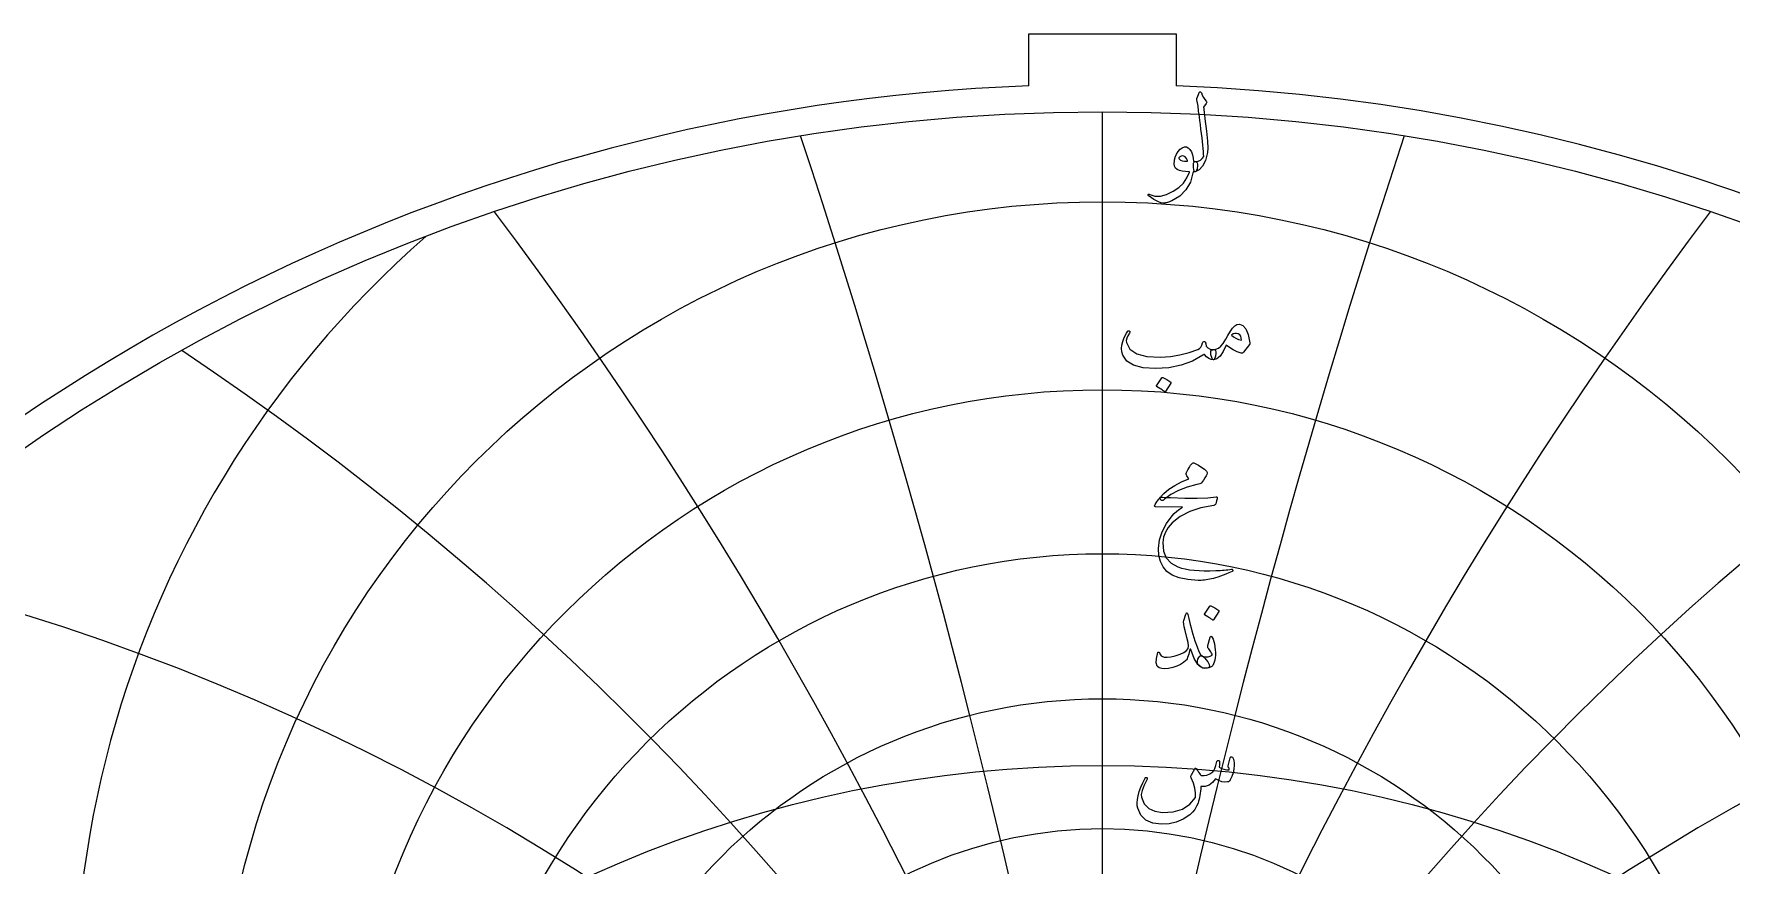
# Model space of a CAD drawing. Header units: millimetres. Extents: x -69 to 69, y -69 to 71.
# Drawn here: x -38.3 to 22.6, y 40.9 to 70.7 of the extents above; entities that cross this region are included whole.
import ezdxf

# ---------------------------------------------------------------- set-up
doc = ezdxf.new("R2010")
doc.units = ezdxf.units.MM
for name, color, linetype in [('CUT_OUTER', 1, 'Continuous'), ('ENGRAVE', 7, 'Continuous'), ('ENGRAVE_FINE', 8, 'Continuous'), ('TEXT', 5, 'Continuous')]:
    doc.layers.add(name, color=color, linetype=linetype)

msp = doc.modelspace()

# ---------------------------------------------------------------- linework, layer by layer
at = {"layer": 'CUT_OUTER'}
for points in [[(-2.6425, 70.7445), (2.6425, 70.7445), (2.6425, 68.8816)], [(-2.6425, 68.8816), (-2.6425, 70.7445)]]:
    msp.add_lwpolyline(points, dxfattribs=at)
for centre, radius, start, end in [((-0.0002, -0.0002), 68.9324, 142.382592, 87.802872), ((-0.0008, 0.001), 68.9312, 92.196291, 142.383048)]:
    msp.add_arc(centre, radius, start, end, dxfattribs=at)
at = {"layer": 'ENGRAVE'}
msp.add_lwpolyline([(0, -67.95), (0, 67.95)], dxfattribs=at)
for centre, radius in [((0, 0), 67.95), ((0, 32.9413), 31.7766), ((0, 30.7336), 27.233), ((0, 28.9672), 23.1114), ((0, 27.5576), 19.3138), ((0, 0), 44.4794), ((0, 26.4439), 15.7654)]:
    msp.add_circle(centre, radius, dxfattribs=at)
for centre, radius, start, end in [((0, 35.7095), 36.8742, 131.172626, 48.827374), ((0, 39.2101), 42.7107, 157.98396, 22.01604), ((0, 43.6985), 49.5544, 176.664202, 3.335798)]:
    msp.add_arc(centre, radius, start, end, dxfattribs=at)
at = {"layer": 'ENGRAVE_FINE'}
for centre, radius, start, end in [((-300.7795, -28.8852), 305.4195, 2.969013, 18.313318), ((-300.7795, -28.8852), 305.4195, 2.969013, 18.313318), ((300.7795, -28.8852), 305.4195, 161.686682, 177.030987), ((300.7795, -28.8852), 305.4195, 161.686682, 177.030987), ((-145.714, -28.8852), 155.0656, 5.979733, 36.962322), ((-145.714, -28.8852), 155.0656, 5.979733, 36.962322), ((145.714, -28.8852), 155.0656, 143.037678, 174.020267), ((145.714, -28.8852), 155.0656, 143.037678, 174.020267), ((-91.8603, -28.8852), 106.0711, 9.076124, 56.31782), ((-91.8603, -28.8852), 106.0711, 9.076124, 56.31782), ((91.8603, -28.8852), 106.0711, 123.68218, 170.923876), ((91.8603, -28.8852), 106.0711, 123.68218, 170.923876), ((-63.2053, -28.8852), 82.5087, 12.306911, 76.81627), ((-63.2053, -28.8852), 82.5087, 12.306911, 76.81627), ((63.2053, -28.8852), 82.5087, 103.18373, 167.693089), ((63.2053, -28.8852), 82.5087, 103.18373, 167.693089)]:
    msp.add_arc(centre, radius, start, end, dxfattribs=at)
at = {"layer": 'TEXT'}
for points in [[(3.3957, 68.4497), (3.4228, 68.5153), (3.4439, 68.5673), (3.459, 68.6057), (3.468, 68.6306), (3.475, 68.6464), (3.4841, 68.6577), (3.4951, 68.6645), (3.5082, 68.6667), (3.523, 68.6642), (3.5353, 68.6567), (3.5451, 68.6441), (3.5524, 68.6266), (3.5858, 68.5404), (3.6257, 68.4628), (3.6722, 68.3937), (3.7252, 68.3332), (3.74, 68.3139), (3.7443, 68.292), (3.738, 68.2677), (3.7212, 68.2408), (3.6328, 68.1162), (3.6388, 68.0605), (3.6448, 68.0057), (3.6509, 67.952), (3.6569, 67.8992), (3.6629, 67.8475), (3.6689, 67.7967), (3.675, 67.747), (3.681, 67.6983), (3.7365, 67.2472), (3.7704, 66.8946), (3.7827, 66.6404), (3.7734, 66.4847), (3.6976, 66.2021), (3.5986, 65.9934), (3.4765, 65.8585), (3.3314, 65.7975), (3.3274, 65.7975), (3.3233, 65.7975), (3.3193, 65.7975), (3.3153, 65.7975), (3.2914, 65.8201), (3.2761, 65.8718), (3.2693, 65.9527), (3.2711, 66.0627), (3.2749, 66.1034), (3.2862, 66.1331), (3.305, 66.1516), (3.3314, 66.1592), (3.4333, 66.1795), (3.5182, 66.2164), (3.5861, 66.2699), (3.6368, 66.34), (3.6334, 66.4241), (3.6272, 66.5198), (3.6183, 66.6271), (3.6066, 66.7459), (3.5925, 66.8757), (3.576, 67.0161), (3.5573, 67.1671), (3.5363, 67.3286), (3.517, 67.4873), (3.4992, 67.63), (3.4828, 67.7565), (3.468, 67.8671), (3.4552, 67.9615), (3.4449, 68.0399), (3.4371, 68.1021), (3.4318, 68.1484), (3.3917, 68.3774), (3.3904, 68.4), (3.3907, 68.4196), (3.3924, 68.4362), (3.3957, 68.4497)], [(3.251, 65.7533), (3.1568, 65.4225), (2.9988, 65.1455), (2.7771, 64.9222), (2.4915, 64.7527), (2.4516, 64.7355), (2.4121, 64.72), (2.3732, 64.7063), (2.3348, 64.6944), (2.2971, 64.6845), (2.2604, 64.6768), (2.2248, 64.6714), (2.1901, 64.6683), (2.1037, 64.6806), (1.9892, 64.7256), (1.8465, 64.8032), (1.6757, 64.9134), (1.6574, 64.9292), (1.6466, 64.9446), (1.6433, 64.9594), (1.6476, 64.9737), (1.6571, 64.9848), (1.6697, 64.9898), (1.6853, 64.9888), (1.7039, 64.9817), (1.8814, 64.9242), (2.0806, 64.9245), (2.3014, 64.9825), (2.5437, 65.0983), (2.7417, 65.2326), (2.9054, 65.3906), (3.035, 65.5722), (3.1304, 65.7774), (3.1297, 65.7847), (3.1274, 65.7905), (3.1237, 65.7947), (3.1184, 65.7975), (2.98, 65.8055), (2.8622, 65.8216), (2.765, 65.8457), (2.6884, 65.8779), (2.6291, 65.9276), (2.592, 65.9964), (2.5769, 66.0843), (2.5839, 66.1913), (2.5862, 66.2055), (2.5889, 66.22), (2.5922, 66.2346), (2.596, 66.2496), (2.6003, 66.265), (2.605, 66.2812), (2.6103, 66.2982), (2.6161, 66.3159), (2.6633, 66.4307), (2.7206, 66.5259), (2.7879, 66.6015), (2.8652, 66.6575), (2.9443, 66.6881), (3.0169, 66.6876), (3.083, 66.656), (3.1425, 66.5932), (3.1945, 66.5058), (3.2339, 66.4043), (3.2608, 66.2888), (3.2751, 66.1592), (3.283, 66.1593), (3.2907, 66.1597), (3.2981, 66.1603), (3.3053, 66.1612), (3.3124, 66.1621), (3.3198, 66.1627), (3.3275, 66.1631), (3.3354, 66.1632), (3.3625, 66.1574), (3.3836, 66.1401), (3.3987, 66.1112), (3.4077, 66.0708), (3.4115, 66.0263), (3.4107, 65.9814), (3.4055, 65.9359), (3.3957, 65.8899), (3.3829, 65.8495), (3.3685, 65.8206), (3.3527, 65.8033), (3.3354, 65.7975), (3.259, 65.7975), (3.2585, 65.7902), (3.257, 65.7804), (3.2545, 65.7681), (3.251, 65.7533)], [(3.0581, 66.2034), (3.0159, 66.277), (2.9697, 66.329), (2.9195, 66.3593), (2.8652, 66.3681), (2.8328, 66.3596), (2.8039, 66.346), (2.7786, 66.3275), (2.7567, 66.3038), (2.7497, 66.2913), (2.7487, 66.2777), (2.7537, 66.2632), (2.7648, 66.2476), (2.8062, 66.2112), (2.8662, 66.1863), (2.9448, 66.173), (3.042, 66.1712), (3.0521, 66.1732), (3.0581, 66.1793), (3.0601, 66.1893), (3.0581, 66.2034)], [(4.9187, 60.3242), (5.0445, 60.2795), (5.1488, 60.1534), (5.2314, 59.9459), (5.2924, 59.6571), (5.2947, 59.6362), (5.2934, 59.6179), (5.2887, 59.6021), (5.2804, 59.5888), (5.0594, 59.3115), (5.044, 59.2947), (5.0262, 59.2844), (5.0059, 59.2806), (4.983, 59.2834), (4.8328, 59.3346), (4.6917, 59.3999), (4.5595, 59.4793), (4.4365, 59.5727), (4.3373, 59.3424), (4.2285, 59.1779), (4.1102, 59.0792), (3.9824, 59.0463), (3.9681, 59.0515), (3.9532, 59.0674), (3.9379, 59.0937), (3.9221, 59.1307), (3.8977, 59.2221), (3.889, 59.2954), (3.8957, 59.3507), (3.9181, 59.3878), (3.9311, 59.3966), (3.9462, 59.4029), (3.9633, 59.4067), (3.9824, 59.4079), (4.0738, 59.4235), (4.1632, 59.4662), (4.2506, 59.536), (4.336, 59.633), (4.3734, 59.6892), (4.4294, 59.7817), (4.504, 59.9103), (4.5972, 60.075), (4.6701, 60.184), (4.7479, 60.2619), (4.8308, 60.3086), (4.9187, 60.3242)], [(0.9162, 60.067), (0.9305, 60.0826), (0.9454, 60.0891), (0.9607, 60.0866), (0.9765, 60.075), (0.9886, 60.0599), (0.9926, 60.0429), (0.9886, 60.0238), (0.9765, 60.0027), (0.9152, 59.9077), (0.876, 59.8198), (0.859, 59.739), (0.864, 59.6651), (0.9898, 59.4225), (1.2347, 59.2532), (1.5986, 59.1573), (2.0816, 59.1347), (2.44, 59.161), (2.7838, 59.2161), (3.1131, 59.2997), (3.4278, 59.412), (3.4833, 59.4449), (3.5293, 59.4953), (3.5657, 59.5634), (3.5926, 59.6491), (3.6016, 59.6734), (3.6167, 59.6902), (3.6378, 59.6995), (3.6649, 59.7013), (3.6843, 59.693), (3.6981, 59.6762), (3.7064, 59.6508), (3.7091, 59.6169), (3.728, 59.533), (3.7804, 59.4702), (3.8666, 59.4285), (3.9864, 59.4079), (4.0296, 59.3984), (4.0587, 59.3738), (4.0738, 59.3341), (4.0748, 59.2793), (4.0602, 59.1774), (4.0407, 59.1045), (4.016, 59.0608), (3.9864, 59.0463), (3.8982, 59.0578), (3.8146, 59.0925), (3.7355, 59.1502), (3.6609, 59.2311), (3.6546, 59.2344), (3.6438, 59.2321), (3.6285, 59.2243), (3.6087, 59.211), (3.2339, 59.0001), (2.825, 58.8494), (2.382, 58.7589), (1.9048, 58.7288), (1.4638, 58.7589), (1.1212, 58.8494), (0.877, 59.0001), (0.7314, 59.211), (0.6982, 59.3288), (0.6872, 59.4491), (0.6982, 59.5719), (0.7314, 59.6973), (0.7761, 59.8138), (0.8218, 59.9143), (0.8685, 59.9987), (0.9162, 60.067)], [(4.6294, 59.9303), (4.7047, 59.8676), (4.7901, 59.8158), (4.8856, 59.7751), (4.991, 59.7455), (4.9853, 59.8246), (4.9639, 59.8892), (4.927, 59.9391), (4.8745, 59.9746), (4.814, 59.9929), (4.7529, 59.9916), (4.6914, 59.9708), (4.6294, 59.9303)], [(2.1338, 58.3993), (2.1389, 58.4043), (2.1459, 58.4073), (2.1549, 58.4083), (2.166, 58.4073), (2.2441, 58.3757), (2.3177, 58.337), (2.3868, 58.2913), (2.4513, 58.2385), (2.4576, 58.2305), (2.4604, 58.2225), (2.4596, 58.2144), (2.4553, 58.2064), (2.2665, 57.901), (2.2594, 57.8937), (2.2504, 57.8919), (2.2393, 57.8957), (2.2263, 57.905), (2.215, 57.913), (2.1971, 57.9251), (2.1728, 57.9412), (2.1419, 57.9613), (2.104, 57.9854), (2.0585, 58.0135), (2.0055, 58.0456), (1.945, 58.0818), (1.9369, 58.0878), (1.9329, 58.0939), (1.9329, 58.0999), (1.9369, 58.1059)], [(3.3917, 54.5608), (3.0405, 54.4691), (2.7306, 54.3508), (2.4619, 54.2059), (2.2343, 54.0343), (2.1994, 54.0079), (2.167, 53.9931), (2.1371, 53.9899), (2.1097, 53.9982), (2.0778, 54.0361), (2.0826, 54.0896), (2.1241, 54.1586), (2.2022, 54.2433), (2.3868, 54.3965), (2.599, 54.5346), (2.8389, 54.6577), (3.1063, 54.7657), (3.03, 54.8782), (3.0157, 54.9063), (3.0089, 54.9345), (3.0096, 54.9626), (3.0179, 54.9907), (3.0719, 55.098), (3.1214, 55.1866), (3.1664, 55.2567), (3.2068, 55.3082), (3.2327, 55.3326), (3.258, 55.3454), (3.2829, 55.3466), (3.3073, 55.3363), (3.4487, 55.2565), (3.5675, 55.1816), (3.6637, 55.1118), (3.7372, 55.047), (3.7516, 55.0261), (3.7583, 54.9998), (3.7576, 54.9679), (3.7493, 54.9305), (3.7234, 54.8719), (3.682, 54.8009), (3.625, 54.7172), (3.5524, 54.621), (3.5333, 54.6067), (3.5002, 54.5919), (3.4529, 54.5766), (3.3917, 54.5608)], [(2.4433, 54.0946), (2.9589, 54.0765), (3.4047, 54.0745), (3.7807, 54.0886), (4.0869, 54.1187), (4.0963, 54.1198), (4.1044, 54.1192), (4.1114, 54.1168), (4.117, 54.1127), (4.1211, 54.107), (4.1235, 54.1001), (4.1242, 54.092), (4.123, 54.0825), (4.1151, 54.0459), (4.1075, 54.0122), (4.1, 53.9816), (4.0929, 53.954), (4.086, 53.9293), (4.0793, 53.9077), (4.0729, 53.8892), (4.0668, 53.8736), (4.0537, 53.8487), (4.0386, 53.8304), (4.0216, 53.8186), (4.0025, 53.8133), (3.5383, 53.7292), (3.1345, 53.5973), (2.7909, 53.4177), (2.5076, 53.1904), (2.3644, 53.0269), (2.2604, 52.8539), (2.1956, 52.6713), (2.17, 52.4791), (2.1946, 52.1775), (2.2926, 51.9316), (2.4639, 51.7415), (2.7085, 51.6071), (2.8353, 51.5664), (2.9747, 51.5328), (3.1267, 51.5062), (3.2912, 51.4866), (3.468, 51.4738), (3.6569, 51.4675), (3.8578, 51.4677), (4.0708, 51.4745), (4.1465, 51.4788), (4.221, 51.4835), (4.2942, 51.4888), (4.3662, 51.4946), (4.4364, 51.5009), (4.5043, 51.5077), (4.57, 51.5149), (4.6334, 51.5227), (4.6527, 51.5237), (4.6665, 51.5187), (4.6748, 51.5077), (4.6776, 51.4906), (4.6761, 51.4707), (4.6716, 51.4554), (4.664, 51.4446), (4.6535, 51.4383), (4.54, 51.3904), (4.4325, 51.3469), (4.331, 51.308), (4.2355, 51.2736), (4.1464, 51.2434), (4.0638, 51.2173), (3.9877, 51.1952), (3.9181, 51.1771), (3.8527, 51.1638), (3.789, 51.152), (3.7271, 51.1417), (3.6669, 51.1329), (3.6083, 51.1261), (3.5509, 51.1219), (3.4948, 51.1201), (3.4399, 51.1209), (3.0651, 51.15), (2.7527, 51.2133), (2.5026, 51.3108), (2.3147, 51.4424), (2.1768, 51.6069), (2.0806, 51.799), (2.0261, 52.0188), (2.0133, 52.2662), (2.0527, 52.5731), (2.1469, 52.871), (2.2958, 53.1598), (2.4995, 53.4396), (2.5792, 53.5242), (2.6693, 53.6053), (2.77, 53.6829), (2.8813, 53.757), (1.9088, 53.7651), (1.8855, 53.7751), (1.8757, 53.7932), (1.8794, 53.8193), (1.8968, 53.8535), (1.9294, 53.9032), (1.959, 53.9479), (1.9857, 53.9876), (2.0093, 54.0223), (2.0299, 54.0517), (2.0475, 54.0755), (2.062, 54.0938), (2.0736, 54.1067), (2.0997, 54.1089), (2.17, 54.1077), (2.2845, 54.1029), (2.4433, 54.0946)], [(3.0802, 49.8559), (3.1033, 49.7505), (3.1284, 49.6434), (3.1556, 49.5345), (3.1847, 49.4239), (3.2158, 49.311), (3.249, 49.1953), (3.2842, 49.0769), (3.3213, 48.9557), (3.3964, 48.7377), (3.465, 48.574), (3.527, 48.4645), (3.5825, 48.4092), (3.631, 48.3763), (3.68, 48.3299), (3.7295, 48.2698), (3.7794, 48.1962), (3.8267, 48.1051), (3.8397, 48.0365), (3.8186, 47.9905), (3.7634, 47.9672), (3.5848, 47.9853), (3.4268, 48.1038), (3.2894, 48.3228), (3.1726, 48.6423), (3.1701, 48.6476), (3.1666, 48.6513), (3.1621, 48.6536), (3.1566, 48.6544), (3.1526, 48.6536), (3.1485, 48.6513), (3.1445, 48.6476), (3.1405, 48.6423), (3.1292, 48.5906), (3.1154, 48.5358), (3.0991, 48.478), (3.0802, 48.4173), (3.0596, 48.3597), (3.038, 48.3118), (3.0154, 48.2733), (2.9918, 48.2445), (2.9069, 48.1704), (2.8009, 48.1048), (2.6738, 48.0478), (2.5257, 47.9993), (2.375, 47.9634), (2.2444, 47.9481), (2.1338, 47.9534), (2.0434, 47.9792), (1.9661, 48.044), (1.9309, 48.1581), (1.9379, 48.3213), (1.9872, 48.5338), (1.9919, 48.5408), (1.9982, 48.5459), (2.006, 48.5489), (2.0153, 48.5499), (2.0264, 48.5486), (2.0354, 48.5448), (2.0424, 48.5386), (2.0475, 48.5298), (2.0665, 48.4853), (2.0876, 48.4484), (2.1107, 48.419), (2.1359, 48.3972), (2.2142, 48.368), (2.3207, 48.361), (2.4553, 48.3761), (2.6181, 48.4132), (2.7916, 48.469), (2.9265, 48.5318), (3.0227, 48.6016), (3.0802, 48.6785), (3.0898, 48.7563), (3.0742, 48.8894), (3.0335, 49.0778), (2.9677, 49.3214), (2.9361, 49.4498), (2.9175, 49.5535), (2.9119, 49.6326), (2.9195, 49.6871), (2.9958, 49.9041), (3.0041, 49.927), (3.0129, 49.9433), (3.0222, 49.9531), (3.032, 49.9564), (3.0441, 49.9501), (3.0561, 49.9312), (3.0682, 49.8999), (3.0802, 49.8559)], [(3.8558, 50.2015), (3.8608, 50.2065), (3.8679, 50.2095), (3.8769, 50.2105), (3.8879, 50.2095), (3.9661, 50.1779), (4.0396, 50.1392), (4.1087, 50.0935), (4.1733, 50.0408), (4.1795, 50.0327), (4.1823, 50.0247), (4.1816, 50.0166), (4.1773, 50.0086), (3.9884, 49.7032), (3.9814, 49.6959), (3.9723, 49.6942), (3.9613, 49.6979), (3.9482, 49.7072), (3.9369, 49.7152), (3.9191, 49.7273), (3.8947, 49.7434), (3.8638, 49.7635), (3.8259, 49.7876), (3.7804, 49.8157), (3.7275, 49.8479), (3.6669, 49.884), (3.6589, 49.8901), (3.6549, 49.8961), (3.6549, 49.9021), (3.6589, 49.9081)], [(3.892, 48.5579), (3.8684, 48.5973), (3.8458, 48.6312), (3.8242, 48.6596), (3.8036, 48.6825), (3.7887, 48.7021), (3.7804, 48.7247), (3.7787, 48.7503), (3.7835, 48.7789), (3.8679, 49.0843), (3.8797, 49.111), (3.895, 49.1185), (3.9138, 49.1069), (3.9362, 49.0763), (3.9698, 49.0112), (3.9985, 48.9326), (4.0221, 48.8405), (4.0407, 48.7347), (4.0515, 48.6333), (4.0557, 48.5338), (4.0535, 48.4363), (4.0447, 48.3409), (4.0304, 48.2578), (4.0115, 48.1852), (3.9882, 48.1231), (3.9603, 48.0717), (3.9259, 48.0335), (3.8789, 48.0033), (3.8194, 47.9812), (3.7473, 47.9672), (3.6735, 47.9644), (3.6046, 47.9762), (3.5408, 48.0026), (3.4821, 48.0435), (3.4366, 48.0955), (3.4128, 48.155), (3.4105, 48.2221), (3.4298, 48.2967), (3.4607, 48.3577), (3.4971, 48.3962), (3.5391, 48.412), (3.5866, 48.4052), (3.6961, 48.3788), (3.7915, 48.3761), (3.8729, 48.3969), (3.9402, 48.4414), (3.9417, 48.4532), (3.9342, 48.4765), (3.9176, 48.5114), (3.892, 48.5579)], [(4.5852, 44.7477), (4.5922, 44.7653), (4.6012, 44.7778), (4.6123, 44.7854), (4.6253, 44.7879), (4.6422, 44.7859), (4.6565, 44.7799), (4.6683, 44.7698), (4.6776, 44.7557), (4.7004, 44.7055), (4.7168, 44.6432), (4.7266, 44.5689), (4.7298, 44.4825), (4.721, 44.3413), (4.6947, 44.2072), (4.6507, 44.0801), (4.5892, 43.9601), (4.5681, 43.9312), (4.545, 43.9088), (4.5199, 43.893), (4.4927, 43.8837), (4.3945, 43.8774), (4.2888, 43.8948), (4.1755, 43.9357), (4.0547, 44.0003), (3.953, 43.8609), (3.8327, 43.7682), (3.6938, 43.7222), (3.5363, 43.723), (3.5312, 43.6382), (3.5238, 43.5567), (3.5141, 43.4785), (3.5022, 43.4035), (3.488, 43.3313), (3.4715, 43.2613), (3.4528, 43.1937), (3.4318, 43.1282), (3.3831, 43.0102), (3.3173, 42.9012), (3.2344, 42.8012), (3.1345, 42.7103), (2.9006, 42.5546), (2.6532, 42.4451), (2.3923, 42.3818), (2.1178, 42.3647), (1.8086, 42.4067), (1.5642, 42.5164), (1.3846, 42.694), (1.2699, 42.9394), (1.2543, 43.0278), (1.2518, 43.1323), (1.2623, 43.2528), (1.2859, 43.3894), (1.3239, 43.5391), (1.3774, 43.6949), (1.4464, 43.8566), (1.5311, 44.0244), (1.5378, 44.0349), (1.5461, 44.0425), (1.5559, 44.047), (1.5672, 44.0485), (1.5785, 44.0475), (1.5883, 44.0445), (1.5966, 44.0394), (1.6034, 44.0324), (1.6079, 44.0221), (1.6094, 44.0113), (1.6079, 44), (1.6034, 43.9882), (1.4959, 43.7649), (1.4266, 43.5813), (1.3954, 43.4374), (1.4025, 43.3332), (1.5039, 43.1034), (1.6637, 42.9363), (1.8817, 42.8321), (2.158, 42.7907), (2.5442, 42.8153), (2.8713, 42.9132), (3.139, 43.0845), (3.3475, 43.3292), (3.3467, 43.4904), (3.3203, 43.6607), (3.2683, 43.84), (3.1907, 44.0284), (3.1809, 44.0475), (3.1757, 44.0646), (3.1749, 44.0796), (3.1787, 44.0927), (3.2003, 44.1375), (3.2209, 44.1796), (3.2405, 44.2189), (3.259, 44.2554), (3.2766, 44.2887), (3.2932, 44.3182), (3.3088, 44.344), (3.3233, 44.3659), (3.3316, 44.3752), (3.3404, 44.379), (3.3497, 44.3773), (3.3595, 44.37), (3.3645, 44.3644), (3.3716, 44.3559), (3.3806, 44.3443), (3.3917, 44.3298), (3.4042, 44.3122), (3.4178, 44.2916), (3.4323, 44.268), (3.4479, 44.2414), (3.4796, 44.1901), (3.5062, 44.153), (3.5278, 44.1299), (3.5444, 44.1208), (3.6488, 44.112), (3.7533, 44.1299), (3.8578, 44.1743), (3.9623, 44.2454), (4.0002, 44.2926), (4.0376, 44.37), (4.0746, 44.4775), (4.111, 44.6151), (4.1145, 44.6282), (4.121, 44.6392), (4.1306, 44.6483), (4.1431, 44.6553), (4.1549, 44.6598), (4.1662, 44.6613), (4.177, 44.6598), (4.1873, 44.6553), (4.2026, 44.6302), (4.2084, 44.5829), (4.2047, 44.5136), (4.1913, 44.4222), (4.2725, 44.3725), (4.3591, 44.3398), (4.4513, 44.3243), (4.549, 44.3258), (4.5477, 44.3551), (4.544, 44.379), (4.5377, 44.3973), (4.5289, 44.4102), (4.5189, 44.4222), (4.5128, 44.4343), (4.5108, 44.4463), (4.5128, 44.4584)]]:
    msp.add_lwpolyline(points, close=True, dxfattribs=at)

doc.saveas('drawing.dxf')
